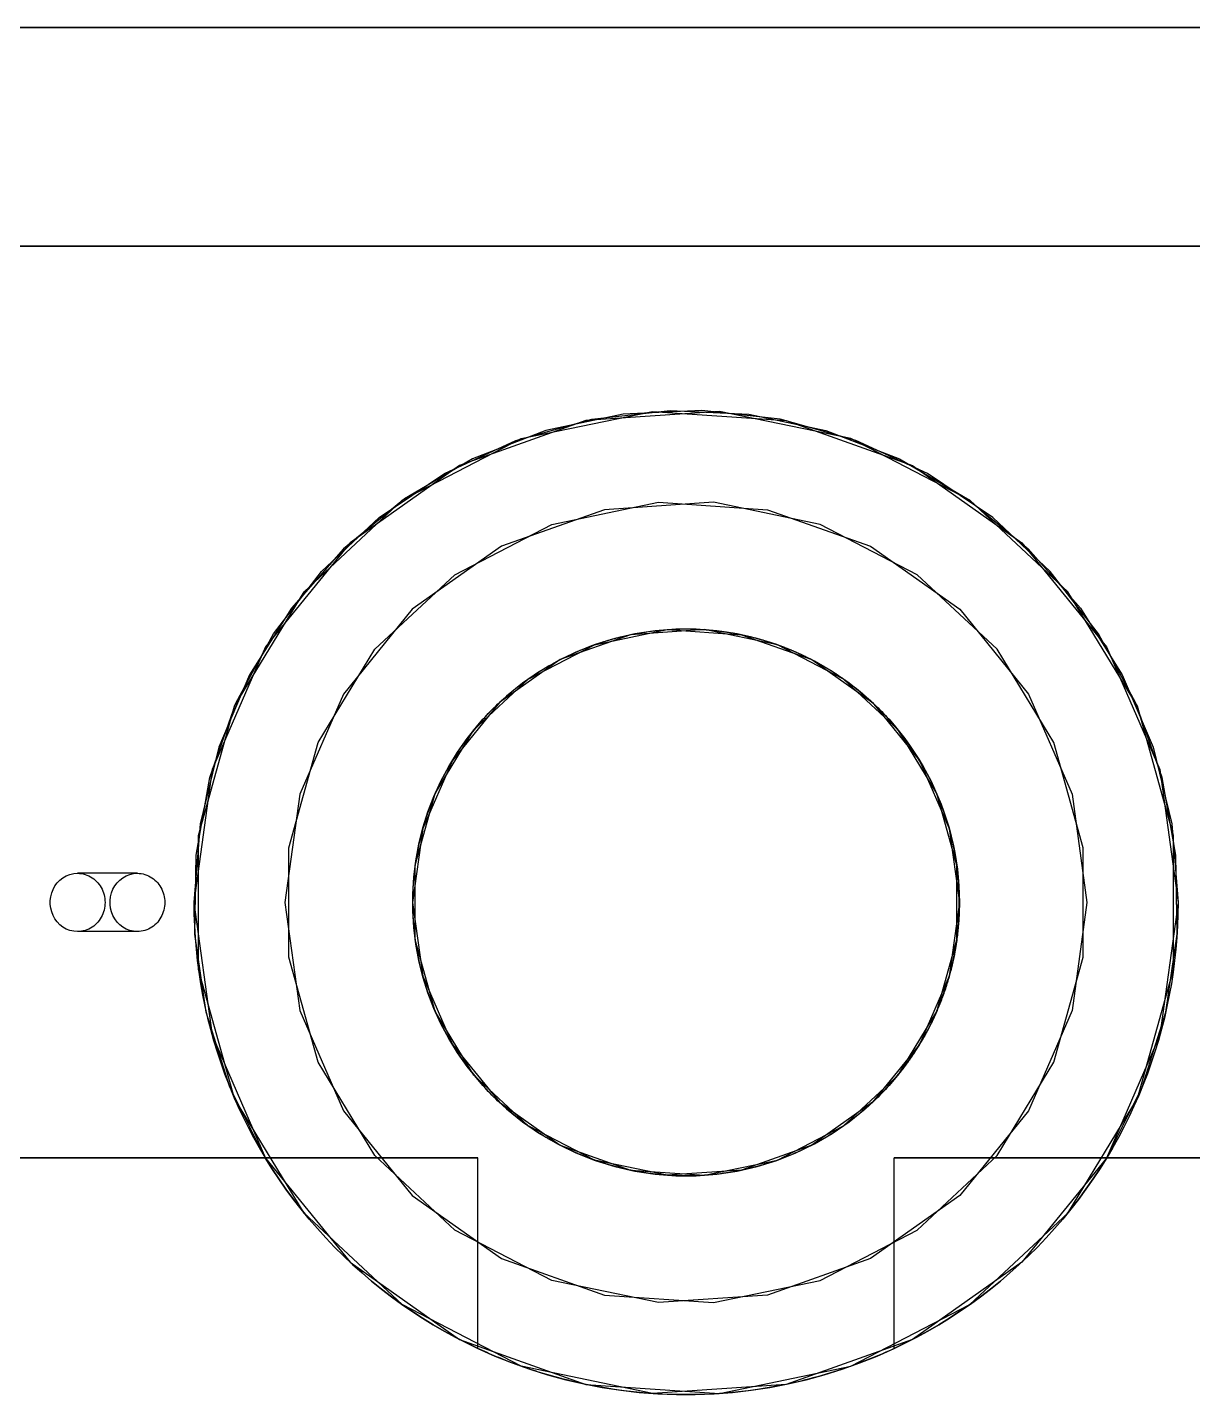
# Model space of a CAD drawing. Header units: millimetres. Extents: x 0 to 258, y -45 to 170.
# Drawn here: x 30.93 to 62.9, y 0 to 37.5 of the extents above; entities that cross this region are included whole.
import ezdxf

# ---------------------------------------------------------------- set-up
doc = ezdxf.new("R2010")
doc.units = ezdxf.units.MM
doc.layers.add('FRONT_HIDDEN', color=8, linetype='CONTINUOUS')
doc.layers.add('FRONT_VISIBLE', color=7, linetype='Continuous')

msp = doc.modelspace()

# ---------------------------------------------------------------- linework, layer by layer
at = {"layer": 'FRONT_HIDDEN'}
for points in [[(97.8, 37.499), (93.557, 37.499), (89.313, 37.499), (85.07, 37.499), (80.826, 37.499), (76.583, 37.499), (72.339, 37.499), (68.096, 37.499), (63.852, 37.499), (59.609, 37.499), (55.365, 37.499), (51.122, 37.499), (46.878, 37.499), (42.635, 37.499), (38.391, 37.499), (34.148, 37.499), (29.904, 37.499), (25.661, 37.499), (21.417, 37.499), (17.174, 37.499), (12.93, 37.499), (8.687, 37.499), (4.443, 37.499), (0.2, 37.499)], [(87.5, 37.499), (84.152, 37.499), (80.804, 37.499), (77.457, 37.499), (74.109, 37.499), (70.761, 37.499), (67.413, 37.499), (64.065, 37.499), (60.717, 37.499), (57.37, 37.499), (54.022, 37.499), (50.674, 37.499), (47.326, 37.499), (43.978, 37.499), (40.63, 37.499), (37.283, 37.499), (33.935, 37.499), (30.587, 37.499), (27.239, 37.499), (23.891, 37.499), (20.543, 37.499), (17.196, 37.499), (13.848, 37.499), (10.5, 37.499)], [(10.5, 37.499), (13.848, 37.499), (17.196, 37.499), (20.543, 37.499), (23.891, 37.499), (27.239, 37.499), (30.587, 37.499), (33.935, 37.499), (37.283, 37.499), (40.63, 37.499), (43.978, 37.499), (47.326, 37.499), (50.674, 37.499), (54.022, 37.499), (57.37, 37.499), (60.717, 37.499), (64.065, 37.499), (67.413, 37.499), (70.761, 37.499), (74.109, 37.499), (77.457, 37.499), (80.804, 37.499), (84.152, 37.499), (87.5, 37.499)], [(90, 31.499), (86.435, 31.499), (82.87, 31.499), (79.304, 31.499), (75.739, 31.499), (72.174, 31.499), (68.609, 31.499), (65.043, 31.499), (61.478, 31.499), (57.913, 31.499), (54.348, 31.499), (50.783, 31.499), (47.217, 31.499), (43.652, 31.499), (40.087, 31.499), (36.522, 31.499), (32.957, 31.499), (29.391, 31.499), (25.826, 31.499), (22.261, 31.499), (18.696, 31.499), (15.13, 31.499), (11.565, 31.499), (8, 31.499)], [(8, 31.499), (11.565, 31.499), (15.13, 31.499), (18.696, 31.499), (22.261, 31.499), (25.826, 31.499), (29.391, 31.499), (32.957, 31.499), (36.522, 31.499), (40.087, 31.499), (43.652, 31.499), (47.217, 31.499), (50.783, 31.499), (54.348, 31.499), (57.913, 31.499), (61.478, 31.499), (65.043, 31.499), (68.609, 31.499), (72.174, 31.499), (75.739, 31.499), (79.304, 31.499), (82.87, 31.499), (86.435, 31.499), (90, 31.499)], [(87.5, 31.499), (84.152, 31.499), (80.804, 31.499), (77.457, 31.499), (74.109, 31.499), (70.761, 31.499), (67.413, 31.499), (64.065, 31.499), (60.717, 31.499), (57.37, 31.499), (54.022, 31.499), (50.674, 31.499), (47.326, 31.499), (43.978, 31.499), (40.63, 31.499), (37.283, 31.499), (33.935, 31.499), (30.587, 31.499), (27.239, 31.499), (23.891, 31.499), (20.543, 31.499), (17.196, 31.499), (13.848, 31.499), (10.5, 31.499)], [(10.5, 31.499), (13.848, 31.499), (17.196, 31.499), (20.543, 31.499), (23.891, 31.499), (27.239, 31.499), (30.587, 31.499), (33.935, 31.499), (37.283, 31.499), (40.63, 31.499), (43.978, 31.499), (47.326, 31.499), (50.674, 31.499), (54.022, 31.499), (57.37, 31.499), (60.717, 31.499), (64.065, 31.499), (67.413, 31.499), (70.761, 31.499), (74.109, 31.499), (77.457, 31.499), (80.804, 31.499), (84.152, 31.499), (87.5, 31.499)], [(37.457, 6.499), (36.487, 8.432), (35.839, 10.494), (35.528, 12.633), (35.562, 14.794), (35.941, 16.922), (36.655, 18.963), (37.685, 20.863), (39.005, 22.574), (40.582, 24.053), (42.374, 25.262), (44.337, 26.168), (46.418, 26.75), (48.566, 26.992), (50.726, 26.889), (52.84, 26.442), (54.857, 25.663), (56.723, 24.572), (58.391, 23.197), (59.819, 21.574), (60.969, 19.744), (61.812, 17.754), (62.327, 15.654), (62.5, 13.499)], [(62.5, 13.499), (61.999, 9.857), (60.535, 6.485), (58.214, 3.633), (55.211, 1.513), (51.747, 0.282), (48.079, 0.031), (44.479, 0.779), (41.215, 2.47), (38.528, 4.98), (36.618, 8.121), (35.626, 11.661), (35.626, 15.338), (36.618, 18.878), (38.528, 22.019), (41.215, 24.528), (44.479, 26.22), (48.079, 26.968), (51.747, 26.717), (55.211, 25.486), (58.214, 23.366), (60.535, 20.514), (61.999, 17.142), (62.5, 13.499)], [(38, 13.499), (38.408, 10.532), (39.601, 7.784), (41.492, 5.46), (43.939, 3.733), (46.762, 2.729), (49.751, 2.525), (52.684, 3.135), (55.343, 4.513), (57.533, 6.557), (59.089, 9.117), (59.898, 12.002), (59.898, 14.997), (59.089, 17.882), (57.533, 20.441), (55.343, 22.486), (52.684, 23.864), (49.751, 24.474), (46.762, 24.269), (43.939, 23.266), (41.492, 21.539), (39.601, 19.215), (38.408, 16.467), (38, 13.499)], [(60, 13.499), (59.592, 10.532), (58.399, 7.784), (56.508, 5.46), (54.061, 3.733), (51.238, 2.729), (48.249, 2.525), (45.316, 3.135), (42.657, 4.513), (40.467, 6.557), (38.911, 9.117), (38.102, 12.002), (38.102, 14.997), (38.911, 17.882), (40.467, 20.441), (42.657, 22.486), (45.316, 23.864), (48.249, 24.474), (51.238, 24.269), (54.061, 23.266), (56.508, 21.539), (58.399, 19.215), (59.592, 16.467), (60, 13.499)], [(60, 13.499), (59.592, 10.532), (58.399, 7.784), (56.508, 5.46), (54.061, 3.733), (51.238, 2.729), (48.249, 2.525), (45.316, 3.135), (42.657, 4.513), (40.467, 6.557), (38.911, 9.117), (38.102, 12.002), (38.102, 14.997), (38.911, 17.882), (40.467, 20.441), (42.657, 22.486), (45.316, 23.864), (48.249, 24.474), (51.238, 24.269), (54.061, 23.266), (56.508, 21.539), (58.399, 19.215), (59.592, 16.467), (60, 13.499)], [(56.5, 13.499), (56.222, 11.476), (55.408, 9.603), (54.119, 8.018), (52.45, 6.84), (50.526, 6.156), (48.488, 6.017), (46.488, 6.432), (44.675, 7.372), (43.182, 8.766), (42.121, 10.511), (41.57, 12.478), (41.57, 14.521), (42.121, 16.487), (43.182, 18.233), (44.675, 19.627), (46.488, 20.566), (48.488, 20.982), (50.526, 20.843), (52.45, 20.159), (54.119, 18.981), (55.408, 17.396), (56.222, 15.523), (56.5, 13.499)], [(46.652, 20.622), (46.675, 20.63), (46.699, 20.638), (46.722, 20.645), (46.745, 20.652), (46.769, 20.66), (46.792, 20.667), (46.815, 20.674), (46.839, 20.681), (46.862, 20.688), (46.885, 20.695), (46.909, 20.702), (46.932, 20.709), (46.956, 20.715), (46.979, 20.722), (47.003, 20.729), (47.027, 20.735), (47.05, 20.742), (47.074, 20.748), (47.097, 20.754), (47.121, 20.76), (47.145, 20.766), (47.168, 20.772), (47.192, 20.778)], [(47.203, 20.781), (47.203, 20.781), (47.203, 20.781), (47.203, 20.781), (47.203, 20.781), (47.203, 20.781), (47.203, 20.781), (47.203, 20.781), (47.203, 20.781), (47.203, 20.781), (47.203, 20.781), (47.203, 20.781), (47.203, 20.781), (47.203, 20.781), (47.203, 20.781), (47.203, 20.781), (47.203, 20.781), (47.203, 20.781), (47.203, 20.781), (47.203, 20.781), (47.203, 20.781), (47.203, 20.781), (47.203, 20.781), (47.203, 20.781)], [(49.182, 20.997), (49.205, 20.997), (49.229, 20.996), (49.252, 20.995), (49.275, 20.994), (49.298, 20.993), (49.322, 20.992), (49.345, 20.991), (49.368, 20.99), (49.392, 20.989), (49.415, 20.988), (49.438, 20.987), (49.461, 20.985), (49.485, 20.984), (49.508, 20.982), (49.531, 20.981), (49.555, 20.979), (49.578, 20.977), (49.601, 20.975), (49.624, 20.973), (49.648, 20.971), (49.671, 20.969), (49.694, 20.967), (49.717, 20.965)], [(50.18, 20.906), (50.192, 20.904), (50.203, 20.902), (50.215, 20.9), (50.226, 20.898), (50.238, 20.897), (50.249, 20.895), (50.261, 20.893), (50.272, 20.891), (50.284, 20.889), (50.296, 20.887), (50.307, 20.885), (50.319, 20.883), (50.33, 20.881), (50.342, 20.878), (50.353, 20.876), (50.365, 20.874), (50.376, 20.872), (50.388, 20.87), (50.399, 20.868), (50.411, 20.866), (50.422, 20.863), (50.434, 20.861), (50.445, 20.859)], [(50.927, 20.748), (50.949, 20.742), (50.972, 20.736), (50.994, 20.729), (51.017, 20.723), (51.039, 20.717), (51.062, 20.711), (51.084, 20.704), (51.106, 20.698), (51.129, 20.691), (51.151, 20.684), (51.173, 20.678), (51.195, 20.671), (51.218, 20.664), (51.24, 20.657), (51.262, 20.65), (51.284, 20.643), (51.306, 20.636), (51.328, 20.629), (51.35, 20.622), (51.373, 20.614), (51.395, 20.607), (51.417, 20.599), (51.439, 20.592)], [(46.265, 20.483), (46.266, 20.483), (46.266, 20.483), (46.266, 20.483), (46.266, 20.483), (46.267, 20.484), (46.267, 20.484), (46.267, 20.484), (46.267, 20.484), (46.268, 20.484), (46.268, 20.484), (46.268, 20.484), (46.269, 20.484), (46.269, 20.484), (46.269, 20.485), (46.269, 20.485), (46.27, 20.485), (46.27, 20.485), (46.27, 20.485), (46.27, 20.485), (46.271, 20.485), (46.271, 20.485), (46.271, 20.485), (46.271, 20.485)], [(46.561, 20.592), (46.562, 20.592), (46.562, 20.592), (46.562, 20.592), (46.562, 20.592), (46.562, 20.592), (46.562, 20.592), (46.563, 20.592), (46.563, 20.592), (46.563, 20.592), (46.563, 20.592), (46.563, 20.592), (46.563, 20.593), (46.564, 20.593), (46.564, 20.593), (46.564, 20.593), (46.564, 20.593), (46.564, 20.593), (46.564, 20.593), (46.565, 20.593), (46.565, 20.593), (46.565, 20.593), (46.565, 20.593), (46.565, 20.593)], [(51.755, 20.475), (51.769, 20.469), (51.784, 20.464), (51.798, 20.458), (51.812, 20.452), (51.827, 20.446), (51.841, 20.44), (51.855, 20.435), (51.87, 20.429), (51.884, 20.423), (51.898, 20.417), (51.913, 20.411), (51.927, 20.405), (51.941, 20.399), (51.956, 20.393), (51.97, 20.386), (51.984, 20.38), (51.998, 20.374), (52.012, 20.368), (52.027, 20.362), (52.041, 20.355), (52.055, 20.349), (52.069, 20.343), (52.083, 20.336)], [(52.269, 20.249), (52.301, 20.234), (52.334, 20.218), (52.366, 20.202), (52.398, 20.185), (52.43, 20.169), (52.462, 20.152), (52.494, 20.136), (52.526, 20.119), (52.558, 20.102), (52.589, 20.085), (52.621, 20.067), (52.653, 20.05), (52.684, 20.032), (52.715, 20.014), (52.747, 19.997), (52.778, 19.978), (52.809, 19.96), (52.84, 19.942), (52.871, 19.923), (52.902, 19.905), (52.932, 19.886), (52.963, 19.867), (52.993, 19.848)], [(43.287, 18.358), (43.334, 18.413), (43.382, 18.468), (43.43, 18.522), (43.479, 18.575), (43.528, 18.628), (43.578, 18.681), (43.628, 18.733), (43.679, 18.785), (43.73, 18.836), (43.782, 18.886), (43.834, 18.936), (43.887, 18.986), (43.94, 19.035), (43.993, 19.084), (44.048, 19.132), (44.102, 19.179), (44.157, 19.226), (44.213, 19.273), (44.269, 19.319), (44.325, 19.364), (44.382, 19.409), (44.439, 19.453), (44.497, 19.497)], [(53.503, 19.497), (53.561, 19.453), (53.618, 19.409), (53.675, 19.364), (53.731, 19.319), (53.787, 19.273), (53.843, 19.226), (53.898, 19.179), (53.952, 19.132), (54.007, 19.084), (54.06, 19.035), (54.113, 18.986), (54.166, 18.936), (54.218, 18.886), (54.27, 18.836), (54.321, 18.785), (54.372, 18.733), (54.422, 18.681), (54.472, 18.628), (54.521, 18.575), (54.57, 18.522), (54.618, 18.468), (54.666, 18.413), (54.713, 18.358)], [(43.287, 8.64), (43, 8.999), (42.736, 9.375), (42.495, 9.767), (42.278, 10.172), (42.087, 10.59), (41.922, 11.019), (41.783, 11.457), (41.672, 11.903), (41.588, 12.355), (41.532, 12.811), (41.504, 13.27), (41.504, 13.729), (41.532, 14.188), (41.588, 14.644), (41.672, 15.096), (41.783, 15.542), (41.922, 15.98), (42.087, 16.409), (42.278, 16.827), (42.495, 17.232), (42.736, 17.623), (43, 17.999), (43.287, 18.358)], [(43.287, 18.358), (43.15, 18.192), (43.017, 18.022), (42.89, 17.848), (42.767, 17.671), (42.65, 17.49), (42.538, 17.306), (42.431, 17.119), (42.33, 16.928), (42.234, 16.735), (42.144, 16.539), (42.059, 16.341), (41.98, 16.141), (41.907, 15.938), (41.84, 15.733), (41.779, 15.526), (41.724, 15.318), (41.675, 15.108), (41.631, 14.897), (41.594, 14.684), (41.563, 14.471), (41.538, 14.257), (41.52, 14.042), (41.507, 13.827)], [(54.713, 8.64), (55, 8.999), (55.264, 9.375), (55.505, 9.767), (55.722, 10.172), (55.913, 10.59), (56.078, 11.019), (56.217, 11.457), (56.328, 11.903), (56.412, 12.355), (56.468, 12.811), (56.496, 13.27), (56.496, 13.729), (56.468, 14.188), (56.412, 14.644), (56.328, 15.096), (56.217, 15.542), (56.078, 15.98), (55.913, 16.409), (55.722, 16.827), (55.505, 17.232), (55.264, 17.623), (55, 17.999), (54.713, 18.358)], [(54.713, 18.358), (54.859, 18.181), (55, 17.999), (55.135, 17.813), (55.264, 17.623), (55.388, 17.43), (55.505, 17.232), (55.616, 17.031), (55.722, 16.827), (55.82, 16.619), (55.913, 16.409), (55.999, 16.196), (56.078, 15.98), (56.151, 15.762), (56.217, 15.542), (56.276, 15.32), (56.328, 15.096), (56.374, 14.871), (56.412, 14.644), (56.444, 14.416), (56.468, 14.188), (56.486, 13.959), (56.496, 13.729), (56.5, 13.499)], [(32.309, 12.699), (32.204, 12.707), (32.101, 12.731), (32.002, 12.769), (31.91, 12.822), (31.827, 12.887), (31.753, 12.963), (31.69, 13.048), (31.639, 13.14), (31.601, 13.239), (31.575, 13.341), (31.562, 13.446), (31.562, 13.552), (31.575, 13.657), (31.601, 13.76), (31.639, 13.858), (31.69, 13.951), (31.753, 14.036), (31.827, 14.112), (31.91, 14.177), (32.002, 14.229), (32.101, 14.268), (32.204, 14.291), (32.309, 14.299)], [(32.309, 14.299), (32.362, 14.297), (32.415, 14.291), (32.467, 14.282), (32.519, 14.268), (32.569, 14.25), (32.617, 14.229), (32.664, 14.205), (32.71, 14.177), (32.753, 14.146), (32.794, 14.112), (32.832, 14.076), (32.868, 14.037), (32.901, 13.995), (32.931, 13.952), (32.958, 13.906), (32.983, 13.859), (33.004, 13.81), (33.022, 13.76), (33.037, 13.709), (33.048, 13.658), (33.057, 13.605), (33.062, 13.552), (33.063, 13.499)], [(33.951, 14.299), (32.309, 14.299)], [(33.951, 12.699), (33.846, 12.707), (33.742, 12.731), (33.644, 12.769), (33.552, 12.822), (33.468, 12.887), (33.394, 12.962), (33.331, 13.048), (33.279, 13.14), (33.24, 13.239), (33.214, 13.341), (33.201, 13.446), (33.201, 13.552), (33.214, 13.657), (33.24, 13.76), (33.279, 13.859), (33.331, 13.951), (33.394, 14.036), (33.468, 14.112), (33.552, 14.177), (33.644, 14.229), (33.742, 14.268), (33.846, 14.291), (33.951, 14.299)], [(33.951, 14.299), (34.004, 14.297), (34.057, 14.291), (34.109, 14.282), (34.16, 14.268), (34.21, 14.25), (34.259, 14.229), (34.306, 14.205), (34.351, 14.177), (34.394, 14.146), (34.434, 14.112), (34.473, 14.076), (34.508, 14.036), (34.541, 13.995), (34.571, 13.951), (34.599, 13.906), (34.623, 13.859), (34.644, 13.81), (34.662, 13.76), (34.677, 13.709), (34.688, 13.657), (34.696, 13.605), (34.701, 13.552), (34.703, 13.499)], [(33.063, 13.499), (33.062, 13.446), (33.057, 13.394), (33.048, 13.341), (33.037, 13.289), (33.022, 13.238), (33.004, 13.189), (32.983, 13.14), (32.958, 13.093), (32.931, 13.047), (32.901, 13.004), (32.868, 12.962), (32.832, 12.923), (32.794, 12.887), (32.753, 12.853), (32.71, 12.822), (32.664, 12.794), (32.617, 12.769), (32.569, 12.748), (32.519, 12.731), (32.467, 12.717), (32.415, 12.707), (32.362, 12.701), (32.309, 12.699)], [(34.703, 13.499), (34.701, 13.446), (34.696, 13.394), (34.688, 13.341), (34.677, 13.29), (34.662, 13.239), (34.644, 13.189), (34.623, 13.14), (34.599, 13.093), (34.571, 13.048), (34.541, 13.004), (34.508, 12.962), (34.473, 12.923), (34.434, 12.887), (34.394, 12.853), (34.351, 12.822), (34.306, 12.794), (34.259, 12.769), (34.21, 12.748), (34.16, 12.731), (34.109, 12.717), (34.057, 12.707), (34.004, 12.701), (33.951, 12.699)], [(56.5, 13.474), (56.5, 13.425), (56.499, 13.377), (56.498, 13.328), (56.497, 13.28), (56.495, 13.232), (56.493, 13.183), (56.491, 13.135), (56.489, 13.086), (56.486, 13.038), (56.483, 12.99), (56.479, 12.941), (56.475, 12.893), (56.471, 12.845), (56.467, 12.797), (56.462, 12.748), (56.457, 12.7), (56.452, 12.652), (56.446, 12.604), (56.44, 12.556), (56.434, 12.508), (56.428, 12.46), (56.421, 12.412), (56.414, 12.364)], [(62.5, 13.499), (62.496, 13.179), (62.485, 12.86), (62.466, 12.54), (62.439, 12.221), (62.405, 11.903), (62.364, 11.586), (62.315, 11.27), (62.258, 10.955), (62.194, 10.642), (62.123, 10.33), (62.044, 10.02), (61.958, 9.711), (61.864, 9.405), (61.764, 9.102), (61.656, 8.8), (61.541, 8.502), (61.419, 8.206), (61.29, 7.913), (61.154, 7.624), (61.012, 7.337), (60.862, 7.054), (60.706, 6.775), (60.543, 6.499)], [(41.529, 12.845), (41.549, 12.644), (41.575, 12.445), (41.606, 12.246), (41.642, 12.048), (41.683, 11.851), (41.73, 11.655), (41.782, 11.461), (41.84, 11.268), (41.902, 11.076), (41.97, 10.887), (42.042, 10.699), (42.12, 10.513), (42.203, 10.33), (42.29, 10.148), (42.383, 9.969), (42.48, 9.793), (42.582, 9.619), (42.688, 9.449), (42.799, 9.281), (42.915, 9.116), (43.034, 8.954), (43.159, 8.795), (43.287, 8.64)], [(33.951, 12.699), (32.309, 12.699)], [(56.362, 12.068), (56.354, 12.027), (56.346, 11.987), (56.337, 11.947), (56.329, 11.906), (56.32, 11.866), (56.311, 11.825), (56.301, 11.785), (56.292, 11.745), (56.282, 11.705), (56.272, 11.665), (56.262, 11.625), (56.251, 11.585), (56.241, 11.545), (56.23, 11.505), (56.219, 11.465), (56.207, 11.425), (56.196, 11.385), (56.184, 11.346), (56.172, 11.306), (56.16, 11.267), (56.148, 11.227), (56.135, 11.188), (56.122, 11.149)], [(55.938, 10.65), (55.929, 10.63), (55.921, 10.61), (55.913, 10.59), (55.904, 10.569), (55.895, 10.549), (55.887, 10.529), (55.878, 10.509), (55.869, 10.489), (55.86, 10.469), (55.852, 10.449), (55.843, 10.429), (55.834, 10.409), (55.825, 10.389), (55.815, 10.369), (55.806, 10.349), (55.797, 10.329), (55.788, 10.309), (55.778, 10.289), (55.769, 10.27), (55.759, 10.25), (55.75, 10.23), (55.74, 10.21), (55.731, 10.191)], [(55.621, 9.976), (55.615, 9.965), (55.609, 9.955), (55.604, 9.944), (55.598, 9.933), (55.592, 9.923), (55.586, 9.912), (55.581, 9.901), (55.575, 9.891), (55.569, 9.88), (55.563, 9.869), (55.557, 9.859), (55.551, 9.848), (55.545, 9.838), (55.539, 9.827), (55.533, 9.816), (55.527, 9.806), (55.521, 9.795), (55.515, 9.785), (55.509, 9.774), (55.503, 9.764), (55.497, 9.753), (55.491, 9.743), (55.485, 9.732)], [(55.288, 9.412), (55.278, 9.396), (55.267, 9.38), (55.257, 9.364), (55.247, 9.348), (55.236, 9.333), (55.225, 9.317), (55.215, 9.301), (55.204, 9.285), (55.194, 9.27), (55.183, 9.254), (55.172, 9.238), (55.161, 9.223), (55.15, 9.207), (55.139, 9.192), (55.129, 9.176), (55.118, 9.161), (55.107, 9.145), (55.096, 9.13), (55.084, 9.114), (55.073, 9.099), (55.062, 9.084), (55.051, 9.068), (55.04, 9.053)], [(44.497, 7.502), (44.439, 7.546), (44.382, 7.59), (44.325, 7.635), (44.269, 7.68), (44.213, 7.726), (44.157, 7.773), (44.102, 7.82), (44.048, 7.867), (43.993, 7.915), (43.94, 7.964), (43.887, 8.013), (43.834, 8.062), (43.782, 8.113), (43.73, 8.163), (43.679, 8.214), (43.628, 8.266), (43.578, 8.318), (43.528, 8.37), (43.479, 8.424), (43.43, 8.477), (43.382, 8.531), (43.334, 8.585), (43.287, 8.64)], [(54.713, 8.64), (54.666, 8.585), (54.618, 8.531), (54.57, 8.477), (54.521, 8.424), (54.472, 8.37), (54.422, 8.318), (54.372, 8.266), (54.321, 8.214), (54.27, 8.163), (54.218, 8.113), (54.166, 8.062), (54.113, 8.013), (54.06, 7.964), (54.007, 7.915), (53.952, 7.867), (53.898, 7.82), (53.843, 7.773), (53.787, 7.726), (53.731, 7.68), (53.675, 7.635), (53.618, 7.59), (53.561, 7.546), (53.503, 7.502)], [(54.773, 8.711), (54.77, 8.708), (54.768, 8.705), (54.765, 8.702), (54.762, 8.699), (54.76, 8.696), (54.757, 8.693), (54.755, 8.69), (54.752, 8.687), (54.749, 8.683), (54.747, 8.68), (54.744, 8.677), (54.742, 8.674), (54.739, 8.671), (54.737, 8.668), (54.734, 8.665), (54.731, 8.662), (54.729, 8.659), (54.726, 8.656), (54.724, 8.653), (54.721, 8.65), (54.718, 8.647), (54.716, 8.643), (54.713, 8.64)], [(54.907, 8.878), (54.907, 8.878), (54.906, 8.877), (54.906, 8.876), (54.905, 8.875), (54.904, 8.875), (54.904, 8.874), (54.903, 8.873), (54.903, 8.872), (54.902, 8.872), (54.901, 8.871), (54.901, 8.87), (54.9, 8.869), (54.9, 8.869), (54.899, 8.868), (54.898, 8.867), (54.898, 8.866), (54.897, 8.865), (54.897, 8.865), (54.896, 8.864), (54.895, 8.863), (54.895, 8.862), (54.894, 8.862), (54.894, 8.861)], [(45.731, 6.749), (45.699, 6.765), (45.666, 6.781), (45.634, 6.797), (45.602, 6.813), (45.57, 6.83), (45.538, 6.846), (45.506, 6.863), (45.474, 6.88), (45.442, 6.897), (45.411, 6.914), (45.379, 6.931), (45.347, 6.949), (45.316, 6.967), (45.285, 6.984), (45.253, 7.002), (45.222, 7.02), (45.191, 7.039), (45.16, 7.057), (45.129, 7.075), (45.098, 7.094), (45.068, 7.113), (45.037, 7.132), (45.007, 7.151)], [(37.457, 6.499), (35.851, 6.499), (34.246, 6.499), (32.64, 6.499), (31.034, 6.499), (29.429, 6.499), (27.823, 6.499), (26.218, 6.499), (24.612, 6.499), (23.007, 6.499), (21.401, 6.499), (19.796, 6.499), (18.19, 6.499), (16.584, 6.499), (14.979, 6.499), (13.373, 6.499), (11.768, 6.499), (10.162, 6.499), (8.557, 6.499), (6.951, 6.499), (5.346, 6.499), (3.74, 6.499), (2.135, 6.499), (0.529, 6.499)], [(43.287, 6.499), (41.77, 6.499), (40.253, 6.499), (38.735, 6.499), (37.218, 6.499), (35.701, 6.499), (34.184, 6.499), (32.667, 6.499), (31.15, 6.499), (29.632, 6.499), (28.115, 6.499), (26.598, 6.499), (25.081, 6.499), (23.564, 6.499), (22.047, 6.499), (20.529, 6.499), (19.012, 6.499), (17.495, 6.499), (15.978, 6.499), (14.461, 6.499), (12.944, 6.499), (11.426, 6.499), (9.909, 6.499), (8.392, 6.499)], [(8.392, 6.499), (9.909, 6.499), (11.426, 6.499), (12.944, 6.499), (14.461, 6.499), (15.978, 6.499), (17.495, 6.499), (19.012, 6.499), (20.529, 6.499), (22.047, 6.499), (23.564, 6.499), (25.081, 6.499), (26.598, 6.499), (28.115, 6.499), (29.632, 6.499), (31.15, 6.499), (32.667, 6.499), (34.184, 6.499), (35.701, 6.499), (37.218, 6.499), (38.735, 6.499), (40.253, 6.499), (41.77, 6.499), (43.287, 6.499)], [(37.457, 6.499), (43.287, 6.499)], [(37.457, 6.499), (37.64, 6.206), (37.83, 5.918), (38.028, 5.634), (38.232, 5.356), (38.444, 5.083), (38.663, 4.816), (38.889, 4.554), (39.121, 4.298), (39.36, 4.049), (39.605, 3.805), (39.856, 3.568), (40.113, 3.337), (40.376, 3.113), (40.645, 2.895), (40.919, 2.685), (41.198, 2.482), (41.483, 2.286), (41.772, 2.097), (42.067, 1.916), (42.365, 1.742), (42.668, 1.576), (42.976, 1.418), (43.287, 1.268)], [(43.287, 6.499), (37.457, 6.499)], [(43.287, 1.268), (42.976, 1.418), (42.668, 1.576), (42.365, 1.742), (42.067, 1.916), (41.772, 2.097), (41.483, 2.286), (41.198, 2.482), (40.919, 2.685), (40.645, 2.895), (40.376, 3.113), (40.113, 3.337), (39.856, 3.568), (39.605, 3.805), (39.36, 4.049), (39.121, 4.298), (38.889, 4.554), (38.663, 4.816), (38.444, 5.083), (38.232, 5.356), (38.028, 5.634), (37.83, 5.918), (37.64, 6.206), (37.457, 6.499)], [(43.287, 1.268), (43.287, 6.499)], [(43.287, 1.268), (43.287, 6.499)], [(46.245, 6.524), (46.231, 6.529), (46.216, 6.535), (46.202, 6.541), (46.188, 6.547), (46.173, 6.552), (46.159, 6.558), (46.145, 6.564), (46.13, 6.57), (46.116, 6.576), (46.102, 6.582), (46.087, 6.588), (46.073, 6.594), (46.059, 6.6), (46.045, 6.606), (46.03, 6.612), (46.016, 6.619), (46.002, 6.625), (45.988, 6.631), (45.973, 6.637), (45.959, 6.643), (45.945, 6.65), (45.931, 6.656), (45.917, 6.662)], [(46.386, 6.47), (46.381, 6.472), (46.375, 6.474), (46.37, 6.476), (46.364, 6.478), (46.359, 6.48), (46.354, 6.482), (46.348, 6.484), (46.343, 6.486), (46.337, 6.488), (46.332, 6.49), (46.326, 6.492), (46.321, 6.494), (46.316, 6.496), (46.31, 6.498), (46.305, 6.5), (46.299, 6.503), (46.294, 6.505), (46.288, 6.507), (46.283, 6.509), (46.278, 6.511), (46.272, 6.513), (46.267, 6.515), (46.261, 6.517)], [(47.073, 6.251), (47.055, 6.256), (47.036, 6.261), (47.018, 6.266), (46.999, 6.271), (46.981, 6.276), (46.963, 6.281), (46.944, 6.287), (46.926, 6.292), (46.907, 6.297), (46.889, 6.303), (46.871, 6.308), (46.853, 6.313), (46.834, 6.319), (46.816, 6.324), (46.798, 6.33), (46.779, 6.336), (46.761, 6.341), (46.743, 6.347), (46.725, 6.353), (46.707, 6.359), (46.688, 6.364), (46.67, 6.37), (46.652, 6.376)], [(51.348, 6.376), (51.325, 6.369), (51.301, 6.361), (51.278, 6.354), (51.255, 6.346), (51.231, 6.339), (51.208, 6.332), (51.185, 6.325), (51.161, 6.318), (51.138, 6.311), (51.115, 6.304), (51.091, 6.297), (51.068, 6.29), (51.044, 6.283), (51.021, 6.277), (50.997, 6.27), (50.973, 6.264), (50.95, 6.257), (50.926, 6.251), (50.903, 6.245), (50.879, 6.239), (50.855, 6.232), (50.832, 6.226), (50.808, 6.221)], [(51.439, 6.407), (51.438, 6.407), (51.438, 6.407), (51.438, 6.407), (51.438, 6.407), (51.438, 6.407), (51.438, 6.407), (51.437, 6.407), (51.437, 6.406), (51.437, 6.406), (51.437, 6.406), (51.437, 6.406), (51.437, 6.406), (51.436, 6.406), (51.436, 6.406), (51.436, 6.406), (51.436, 6.406), (51.436, 6.406), (51.436, 6.406), (51.435, 6.406), (51.435, 6.406), (51.435, 6.406), (51.435, 6.406), (51.435, 6.406)], [(89.608, 6.499), (88.091, 6.499), (86.574, 6.499), (85.056, 6.499), (83.539, 6.499), (82.022, 6.499), (80.505, 6.499), (78.988, 6.499), (77.471, 6.499), (75.953, 6.499), (74.436, 6.499), (72.919, 6.499), (71.402, 6.499), (69.885, 6.499), (68.368, 6.499), (66.85, 6.499), (65.333, 6.499), (63.816, 6.499), (62.299, 6.499), (60.782, 6.499), (59.265, 6.499), (57.747, 6.499), (56.23, 6.499), (54.713, 6.499)], [(54.713, 1.268), (54.713, 6.499)], [(54.713, 1.268), (54.713, 6.499)], [(54.713, 6.499), (56.23, 6.499), (57.747, 6.499), (59.265, 6.499), (60.782, 6.499), (62.299, 6.499), (63.816, 6.499), (65.333, 6.499), (66.85, 6.499), (68.368, 6.499), (69.885, 6.499), (71.402, 6.499), (72.919, 6.499), (74.436, 6.499), (75.953, 6.499), (77.471, 6.499), (78.988, 6.499), (80.505, 6.499), (82.022, 6.499), (83.539, 6.499), (85.056, 6.499), (86.574, 6.499), (88.091, 6.499), (89.608, 6.499)], [(54.713, 6.499), (60.543, 6.499)], [(54.713, 1.268), (55.024, 1.418), (55.332, 1.576), (55.635, 1.742), (55.933, 1.916), (56.228, 2.097), (56.517, 2.286), (56.802, 2.482), (57.081, 2.685), (57.355, 2.895), (57.624, 3.113), (57.887, 3.337), (58.144, 3.568), (58.395, 3.805), (58.64, 4.049), (58.879, 4.298), (59.111, 4.554), (59.337, 4.816), (59.556, 5.083), (59.768, 5.356), (59.972, 5.634), (60.17, 5.918), (60.36, 6.206), (60.543, 6.499)], [(60.543, 6.499), (54.713, 6.499)], [(60.543, 6.499), (60.36, 6.206), (60.17, 5.918), (59.972, 5.634), (59.768, 5.356), (59.556, 5.083), (59.337, 4.816), (59.111, 4.554), (58.879, 4.298), (58.64, 4.049), (58.395, 3.805), (58.144, 3.568), (57.887, 3.337), (57.624, 3.113), (57.355, 2.895), (57.081, 2.685), (56.802, 2.482), (56.517, 2.286), (56.228, 2.097), (55.933, 1.916), (55.635, 1.742), (55.332, 1.576), (55.024, 1.418), (54.713, 1.268)], [(97.471, 6.499), (95.865, 6.499), (94.26, 6.499), (92.654, 6.499), (91.049, 6.499), (89.443, 6.499), (87.838, 6.499), (86.232, 6.499), (84.627, 6.499), (83.021, 6.499), (81.416, 6.499), (79.81, 6.499), (78.204, 6.499), (76.599, 6.499), (74.993, 6.499), (73.388, 6.499), (71.782, 6.499), (70.177, 6.499), (68.571, 6.499), (66.966, 6.499), (65.36, 6.499), (63.754, 6.499), (62.149, 6.499), (60.543, 6.499)], [(47.82, 6.093), (47.808, 6.095), (47.797, 6.097), (47.785, 6.098), (47.774, 6.1), (47.762, 6.102), (47.751, 6.104), (47.739, 6.106), (47.728, 6.108), (47.716, 6.11), (47.704, 6.112), (47.693, 6.114), (47.681, 6.116), (47.67, 6.118), (47.658, 6.12), (47.647, 6.122), (47.635, 6.125), (47.624, 6.127), (47.612, 6.129), (47.601, 6.131), (47.589, 6.133), (47.578, 6.135), (47.566, 6.138), (47.555, 6.14)], [(48.818, 6.002), (48.795, 6.002), (48.771, 6.003), (48.748, 6.004), (48.725, 6.004), (48.702, 6.005), (48.678, 6.006), (48.655, 6.007), (48.632, 6.008), (48.608, 6.01), (48.585, 6.011), (48.562, 6.012), (48.539, 6.014), (48.515, 6.015), (48.492, 6.017), (48.469, 6.018), (48.445, 6.02), (48.422, 6.022), (48.399, 6.024), (48.376, 6.025), (48.352, 6.027), (48.329, 6.029), (48.306, 6.032), (48.283, 6.034)], [(50.797, 6.218), (50.797, 6.218), (50.797, 6.218), (50.797, 6.218), (50.797, 6.218), (50.797, 6.218), (50.797, 6.218), (50.797, 6.218), (50.797, 6.218), (50.797, 6.218), (50.797, 6.218), (50.797, 6.218), (50.797, 6.218), (50.797, 6.218), (50.797, 6.218), (50.797, 6.218), (50.797, 6.218), (50.797, 6.218), (50.797, 6.218), (50.797, 6.218), (50.797, 6.218), (50.797, 6.218), (50.797, 6.218), (50.797, 6.218)], [(54.713, 1.268), (54.6, 1.215), (54.486, 1.164), (54.371, 1.114), (54.256, 1.065), (54.141, 1.016), (54.025, 0.969), (53.909, 0.923), (53.792, 0.878), (53.675, 0.835), (53.557, 0.792), (53.439, 0.75), (53.321, 0.71), (53.202, 0.67), (53.083, 0.632), (52.964, 0.595), (52.844, 0.558), (52.724, 0.523), (52.604, 0.489), (52.483, 0.457), (52.362, 0.425), (52.241, 0.394), (52.12, 0.365), (51.998, 0.336)], [(44.795, 0.671), (44.794, 0.671), (44.794, 0.671), (44.793, 0.672), (44.792, 0.672), (44.792, 0.672), (44.791, 0.672), (44.791, 0.672), (44.79, 0.672), (44.79, 0.673), (44.789, 0.673), (44.789, 0.673), (44.788, 0.673), (44.788, 0.673), (44.787, 0.673), (44.787, 0.674), (44.786, 0.674), (44.786, 0.674), (44.785, 0.674), (44.785, 0.674), (44.784, 0.674), (44.784, 0.675), (44.783, 0.675), (44.783, 0.675)], [(46.009, 0.335), (45.988, 0.34), (45.968, 0.344), (45.948, 0.349), (45.927, 0.354), (45.907, 0.358), (45.887, 0.363), (45.866, 0.368), (45.846, 0.373), (45.826, 0.378), (45.806, 0.383), (45.785, 0.388), (45.765, 0.393), (45.745, 0.398), (45.725, 0.403), (45.704, 0.408), (45.684, 0.413), (45.664, 0.418), (45.644, 0.423), (45.623, 0.428), (45.603, 0.434), (45.583, 0.439), (45.563, 0.444), (45.543, 0.45)]]:
    msp.add_lwpolyline(points, dxfattribs=at)
at = {"layer": 'FRONT_VISIBLE'}
for points in [[(0.2, 37.499), (4.443, 37.499), (8.687, 37.499), (12.93, 37.499), (17.174, 37.499), (21.417, 37.499), (25.661, 37.499), (29.904, 37.499), (34.148, 37.499), (38.391, 37.499), (42.635, 37.499), (46.878, 37.499), (51.122, 37.499), (55.365, 37.499), (59.609, 37.499), (63.852, 37.499), (68.096, 37.499), (72.339, 37.499), (76.583, 37.499), (80.826, 37.499), (85.07, 37.499), (89.313, 37.499), (93.557, 37.499), (97.8, 37.499)], [(60.543, 6.499), (61.513, 8.432), (62.161, 10.494), (62.472, 12.633), (62.438, 14.794), (62.059, 16.922), (61.345, 18.963), (60.315, 20.863), (58.995, 22.574), (57.418, 24.053), (55.626, 25.262), (53.663, 26.168), (51.582, 26.75), (49.434, 26.992), (47.274, 26.889), (45.16, 26.442), (43.143, 25.663), (41.277, 24.572), (39.609, 23.197), (38.181, 21.574), (37.031, 19.744), (36.188, 17.754), (35.673, 15.654), (35.5, 13.499)], [(35.5, 13.499), (36.001, 9.857), (37.465, 6.485), (39.786, 3.633), (42.789, 1.513), (46.253, 0.282), (49.921, 0.031), (53.521, 0.779), (56.785, 2.47), (59.472, 4.98), (61.382, 8.121), (62.374, 11.661), (62.374, 15.338), (61.382, 18.878), (59.472, 22.019), (56.785, 24.528), (53.521, 26.22), (49.921, 26.968), (46.253, 26.717), (42.789, 25.486), (39.786, 23.366), (37.465, 20.514), (36.001, 17.142), (35.5, 13.499)], [(38, 13.499), (38.408, 10.532), (39.601, 7.784), (41.492, 5.46), (43.939, 3.733), (46.762, 2.729), (49.751, 2.525), (52.684, 3.135), (55.343, 4.513), (57.533, 6.557), (59.089, 9.117), (59.898, 12.002), (59.898, 14.997), (59.089, 17.882), (57.533, 20.441), (55.343, 22.486), (52.684, 23.864), (49.751, 24.474), (46.762, 24.269), (43.939, 23.266), (41.492, 21.539), (39.601, 19.215), (38.408, 16.467), (38, 13.499)], [(41.5, 13.499), (41.778, 11.476), (42.592, 9.603), (43.881, 8.018), (45.55, 6.84), (47.474, 6.156), (49.512, 6.017), (51.512, 6.432), (53.325, 7.372), (54.818, 8.766), (55.879, 10.511), (56.43, 12.478), (56.43, 14.521), (55.879, 16.487), (54.818, 18.233), (53.325, 19.627), (51.512, 20.566), (49.512, 20.982), (47.474, 20.843), (45.55, 20.159), (43.881, 18.981), (42.592, 17.396), (41.778, 15.523), (41.5, 13.499)], [(54.713, 18.358), (54.331, 18.774), (53.919, 19.161), (53.48, 19.515), (53.014, 19.835), (52.526, 20.119), (52.018, 20.365), (51.493, 20.573), (50.954, 20.74), (50.404, 20.867), (49.845, 20.952), (49.282, 20.994), (48.718, 20.994), (48.155, 20.952), (47.596, 20.867), (47.046, 20.74), (46.507, 20.573), (45.982, 20.365), (45.474, 20.119), (44.986, 19.835), (44.52, 19.515), (44.081, 19.161), (43.669, 18.774), (43.287, 18.358)], [(47.192, 20.778), (47.193, 20.778), (47.193, 20.778), (47.194, 20.779), (47.194, 20.779), (47.195, 20.779), (47.195, 20.779), (47.195, 20.779), (47.196, 20.779), (47.196, 20.779), (47.197, 20.779), (47.197, 20.78), (47.198, 20.78), (47.198, 20.78), (47.199, 20.78), (47.199, 20.78), (47.2, 20.78), (47.2, 20.78), (47.201, 20.78), (47.201, 20.78), (47.202, 20.781), (47.202, 20.781), (47.203, 20.781), (47.203, 20.781)], [(47.203, 20.781), (47.288, 20.801), (47.372, 20.821), (47.457, 20.839), (47.542, 20.856), (47.627, 20.873), (47.713, 20.888), (47.798, 20.903), (47.884, 20.916), (47.97, 20.928), (48.056, 20.94), (48.142, 20.95), (48.229, 20.96), (48.315, 20.968), (48.401, 20.975), (48.488, 20.982), (48.575, 20.987), (48.661, 20.992), (48.748, 20.995), (48.835, 20.998), (48.922, 20.999), (49.008, 20.999), (49.095, 20.999), (49.182, 20.997)], [(49.717, 20.965), (49.737, 20.963), (49.758, 20.961), (49.778, 20.959), (49.798, 20.957), (49.818, 20.955), (49.838, 20.952), (49.858, 20.95), (49.879, 20.948), (49.899, 20.945), (49.919, 20.943), (49.939, 20.94), (49.959, 20.938), (49.979, 20.935), (49.999, 20.933), (50.02, 20.93), (50.04, 20.927), (50.06, 20.924), (50.08, 20.921), (50.1, 20.918), (50.12, 20.915), (50.14, 20.912), (50.16, 20.909), (50.18, 20.906)], [(50.445, 20.859), (50.466, 20.855), (50.487, 20.85), (50.508, 20.846), (50.529, 20.842), (50.551, 20.837), (50.572, 20.833), (50.593, 20.828), (50.614, 20.824), (50.635, 20.819), (50.656, 20.814), (50.677, 20.81), (50.697, 20.805), (50.718, 20.8), (50.739, 20.795), (50.76, 20.79), (50.781, 20.785), (50.802, 20.78), (50.823, 20.774), (50.844, 20.769), (50.865, 20.764), (50.885, 20.759), (50.906, 20.753), (50.927, 20.748)], [(44.497, 19.497), (44.568, 19.549), (44.639, 19.601), (44.711, 19.652), (44.784, 19.702), (44.857, 19.751), (44.931, 19.8), (45.006, 19.847), (45.081, 19.894), (45.156, 19.94), (45.232, 19.984), (45.309, 20.028), (45.386, 20.071), (45.464, 20.113), (45.542, 20.155), (45.621, 20.195), (45.7, 20.234), (45.779, 20.273), (45.859, 20.31), (45.94, 20.347), (46.02, 20.382), (46.102, 20.417), (46.183, 20.45), (46.265, 20.483)], [(46.271, 20.485), (46.284, 20.49), (46.297, 20.495), (46.309, 20.5), (46.322, 20.505), (46.334, 20.51), (46.347, 20.514), (46.359, 20.519), (46.372, 20.524), (46.384, 20.529), (46.397, 20.533), (46.41, 20.538), (46.422, 20.542), (46.435, 20.547), (46.447, 20.552), (46.46, 20.556), (46.473, 20.561), (46.485, 20.565), (46.498, 20.57), (46.511, 20.574), (46.523, 20.579), (46.536, 20.583), (46.549, 20.587), (46.561, 20.592)], [(46.565, 20.593), (46.569, 20.594), (46.573, 20.596), (46.576, 20.597), (46.58, 20.598), (46.584, 20.6), (46.588, 20.601), (46.592, 20.602), (46.595, 20.603), (46.599, 20.605), (46.603, 20.606), (46.607, 20.607), (46.611, 20.609), (46.614, 20.61), (46.618, 20.611), (46.622, 20.612), (46.626, 20.614), (46.629, 20.615), (46.633, 20.616), (46.637, 20.617), (46.641, 20.619), (46.645, 20.62), (46.648, 20.621), (46.652, 20.622)], [(51.439, 20.592), (51.452, 20.587), (51.466, 20.582), (51.48, 20.577), (51.494, 20.573), (51.508, 20.568), (51.522, 20.563), (51.535, 20.558), (51.549, 20.553), (51.563, 20.548), (51.577, 20.543), (51.59, 20.538), (51.604, 20.533), (51.618, 20.528), (51.632, 20.523), (51.645, 20.517), (51.659, 20.512), (51.673, 20.507), (51.686, 20.502), (51.7, 20.496), (51.714, 20.491), (51.727, 20.486), (51.741, 20.481), (51.755, 20.475)], [(52.083, 20.336), (52.091, 20.333), (52.1, 20.329), (52.108, 20.325), (52.116, 20.322), (52.124, 20.318), (52.132, 20.314), (52.14, 20.31), (52.148, 20.307), (52.156, 20.303), (52.164, 20.299), (52.172, 20.295), (52.18, 20.292), (52.189, 20.288), (52.197, 20.284), (52.205, 20.28), (52.213, 20.276), (52.221, 20.273), (52.229, 20.269), (52.237, 20.265), (52.245, 20.261), (52.253, 20.257), (52.261, 20.253), (52.269, 20.249)], [(52.993, 19.848), (53.016, 19.833), (53.039, 19.819), (53.062, 19.804), (53.084, 19.79), (53.107, 19.775), (53.129, 19.76), (53.152, 19.745), (53.174, 19.731), (53.196, 19.715), (53.219, 19.7), (53.241, 19.685), (53.263, 19.67), (53.285, 19.655), (53.307, 19.639), (53.329, 19.624), (53.351, 19.608), (53.373, 19.592), (53.395, 19.577), (53.417, 19.561), (53.439, 19.545), (53.46, 19.529), (53.482, 19.513), (53.503, 19.497)], [(41.507, 13.827), (41.507, 13.813), (41.506, 13.799), (41.505, 13.784), (41.505, 13.77), (41.504, 13.756), (41.504, 13.742), (41.503, 13.727), (41.503, 13.713), (41.503, 13.699), (41.502, 13.685), (41.502, 13.67), (41.502, 13.656), (41.501, 13.642), (41.501, 13.628), (41.501, 13.613), (41.501, 13.599), (41.5, 13.585), (41.5, 13.571), (41.5, 13.556), (41.5, 13.542), (41.5, 13.528), (41.5, 13.514), (41.5, 13.499)], [(35.5, 13.499), (35.504, 13.179), (35.515, 12.86), (35.534, 12.54), (35.561, 12.221), (35.595, 11.903), (35.636, 11.586), (35.685, 11.27), (35.742, 10.955), (35.806, 10.642), (35.877, 10.33), (35.956, 10.02), (36.042, 9.711), (36.136, 9.405), (36.236, 9.102), (36.344, 8.8), (36.459, 8.502), (36.581, 8.206), (36.71, 7.913), (36.846, 7.624), (36.988, 7.337), (37.138, 7.054), (37.294, 6.775), (37.457, 6.499)], [(41.5, 13.499), (41.5, 13.471), (41.5, 13.442), (41.5, 13.414), (41.501, 13.385), (41.501, 13.357), (41.502, 13.328), (41.503, 13.3), (41.503, 13.271), (41.504, 13.243), (41.505, 13.214), (41.507, 13.186), (41.508, 13.157), (41.509, 13.129), (41.511, 13.101), (41.512, 13.072), (41.514, 13.044), (41.516, 13.015), (41.518, 12.987), (41.52, 12.958), (41.522, 12.93), (41.524, 12.902), (41.526, 12.873), (41.529, 12.845)], [(56.5, 13.499), (56.5, 13.498), (56.5, 13.497), (56.5, 13.496), (56.5, 13.495), (56.5, 13.494), (56.5, 13.493), (56.5, 13.492), (56.5, 13.49), (56.5, 13.489), (56.5, 13.488), (56.5, 13.487), (56.5, 13.486), (56.5, 13.485), (56.5, 13.484), (56.5, 13.483), (56.5, 13.482), (56.5, 13.48), (56.5, 13.479), (56.5, 13.478), (56.5, 13.477), (56.5, 13.476), (56.5, 13.475), (56.5, 13.474)], [(56.414, 12.364), (56.412, 12.351), (56.41, 12.338), (56.408, 12.325), (56.405, 12.312), (56.403, 12.299), (56.401, 12.287), (56.399, 12.274), (56.397, 12.261), (56.395, 12.248), (56.393, 12.235), (56.39, 12.222), (56.388, 12.209), (56.386, 12.196), (56.384, 12.184), (56.381, 12.171), (56.379, 12.158), (56.377, 12.145), (56.374, 12.132), (56.372, 12.119), (56.37, 12.107), (56.367, 12.094), (56.365, 12.081), (56.362, 12.068)], [(56.122, 11.149), (56.115, 11.127), (56.107, 11.105), (56.1, 11.083), (56.093, 11.061), (56.085, 11.039), (56.077, 11.017), (56.07, 10.996), (56.062, 10.974), (56.054, 10.952), (56.046, 10.93), (56.038, 10.909), (56.03, 10.887), (56.022, 10.865), (56.014, 10.844), (56.006, 10.822), (55.998, 10.801), (55.989, 10.779), (55.981, 10.758), (55.972, 10.736), (55.964, 10.715), (55.955, 10.693), (55.947, 10.672), (55.938, 10.65)], [(55.731, 10.191), (55.726, 10.181), (55.721, 10.172), (55.717, 10.163), (55.712, 10.153), (55.707, 10.144), (55.703, 10.134), (55.698, 10.125), (55.693, 10.116), (55.689, 10.106), (55.684, 10.097), (55.679, 10.088), (55.674, 10.078), (55.669, 10.069), (55.665, 10.06), (55.66, 10.05), (55.655, 10.041), (55.65, 10.032), (55.645, 10.022), (55.64, 10.013), (55.636, 10.004), (55.631, 9.995), (55.626, 9.985), (55.621, 9.976)], [(55.485, 9.732), (55.477, 9.718), (55.469, 9.704), (55.46, 9.69), (55.452, 9.676), (55.444, 9.662), (55.435, 9.648), (55.427, 9.634), (55.419, 9.62), (55.41, 9.606), (55.402, 9.592), (55.393, 9.578), (55.384, 9.564), (55.376, 9.55), (55.367, 9.536), (55.359, 9.522), (55.35, 9.508), (55.341, 9.494), (55.332, 9.481), (55.324, 9.467), (55.315, 9.453), (55.306, 9.439), (55.297, 9.426), (55.288, 9.412)], [(55.04, 9.053), (55.034, 9.045), (55.028, 9.038), (55.023, 9.03), (55.017, 9.022), (55.011, 9.015), (55.006, 9.007), (55, 8.999), (54.994, 8.992), (54.989, 8.984), (54.983, 8.977), (54.977, 8.969), (54.971, 8.961), (54.966, 8.954), (54.96, 8.946), (54.954, 8.939), (54.948, 8.931), (54.942, 8.924), (54.937, 8.916), (54.931, 8.908), (54.925, 8.901), (54.919, 8.893), (54.913, 8.886), (54.907, 8.878)], [(43.287, 8.64), (43.669, 8.224), (44.081, 7.838), (44.52, 7.484), (44.986, 7.164), (45.474, 6.88), (45.982, 6.634), (46.507, 6.426), (47.046, 6.258), (47.596, 6.132), (48.155, 6.047), (48.718, 6.005), (49.282, 6.005), (49.845, 6.047), (50.404, 6.132), (50.954, 6.258), (51.493, 6.426), (52.018, 6.634), (52.526, 6.88), (53.014, 7.164), (53.48, 7.484), (53.919, 7.838), (54.331, 8.224), (54.713, 8.64)], [(54.894, 8.861), (54.888, 8.854), (54.883, 8.848), (54.878, 8.841), (54.873, 8.835), (54.868, 8.828), (54.862, 8.822), (54.857, 8.815), (54.852, 8.809), (54.847, 8.802), (54.841, 8.795), (54.836, 8.789), (54.831, 8.782), (54.826, 8.776), (54.82, 8.769), (54.815, 8.763), (54.81, 8.756), (54.805, 8.75), (54.799, 8.744), (54.794, 8.737), (54.789, 8.731), (54.783, 8.724), (54.778, 8.718), (54.773, 8.711)], [(45.007, 7.151), (44.984, 7.165), (44.961, 7.18), (44.938, 7.194), (44.916, 7.209), (44.893, 7.224), (44.871, 7.238), (44.848, 7.253), (44.826, 7.268), (44.804, 7.283), (44.781, 7.298), (44.759, 7.314), (44.737, 7.329), (44.715, 7.344), (44.693, 7.36), (44.671, 7.375), (44.649, 7.391), (44.627, 7.406), (44.605, 7.422), (44.583, 7.438), (44.561, 7.454), (44.54, 7.47), (44.518, 7.486), (44.497, 7.502)], [(53.503, 7.502), (53.421, 7.441), (53.339, 7.382), (53.255, 7.323), (53.17, 7.266), (53.085, 7.21), (52.999, 7.155), (52.913, 7.101), (52.825, 7.048), (52.737, 6.997), (52.648, 6.947), (52.559, 6.898), (52.469, 6.85), (52.378, 6.803), (52.287, 6.758), (52.195, 6.714), (52.102, 6.671), (52.009, 6.629), (51.915, 6.589), (51.821, 6.55), (51.726, 6.512), (51.631, 6.476), (51.535, 6.441), (51.439, 6.407)], [(0.529, 6.499), (2.135, 6.499), (3.74, 6.499), (5.346, 6.499), (6.951, 6.499), (8.557, 6.499), (10.162, 6.499), (11.768, 6.499), (13.373, 6.499), (14.979, 6.499), (16.584, 6.499), (18.19, 6.499), (19.796, 6.499), (21.401, 6.499), (23.007, 6.499), (24.612, 6.499), (26.218, 6.499), (27.823, 6.499), (29.429, 6.499), (31.034, 6.499), (32.64, 6.499), (34.246, 6.499), (35.851, 6.499), (37.457, 6.499)], [(45.917, 6.662), (45.909, 6.666), (45.901, 6.67), (45.892, 6.674), (45.884, 6.677), (45.876, 6.681), (45.868, 6.685), (45.86, 6.688), (45.852, 6.692), (45.844, 6.696), (45.836, 6.7), (45.828, 6.703), (45.82, 6.707), (45.811, 6.711), (45.803, 6.715), (45.795, 6.719), (45.787, 6.722), (45.779, 6.726), (45.771, 6.73), (45.763, 6.734), (45.755, 6.738), (45.747, 6.742), (45.739, 6.745), (45.731, 6.749)], [(46.261, 6.517), (46.261, 6.518), (46.26, 6.518), (46.259, 6.518), (46.259, 6.518), (46.258, 6.519), (46.257, 6.519), (46.256, 6.519), (46.256, 6.519), (46.255, 6.52), (46.254, 6.52), (46.254, 6.52), (46.253, 6.521), (46.252, 6.521), (46.252, 6.521), (46.251, 6.521), (46.25, 6.522), (46.249, 6.522), (46.249, 6.522), (46.248, 6.523), (46.247, 6.523), (46.247, 6.523), (46.246, 6.523), (46.245, 6.524)], [(46.652, 6.376), (46.641, 6.38), (46.629, 6.384), (46.617, 6.388), (46.606, 6.392), (46.594, 6.396), (46.582, 6.4), (46.571, 6.404), (46.559, 6.408), (46.548, 6.412), (46.536, 6.416), (46.525, 6.42), (46.513, 6.424), (46.501, 6.428), (46.49, 6.432), (46.478, 6.436), (46.467, 6.44), (46.455, 6.444), (46.444, 6.448), (46.432, 6.453), (46.421, 6.457), (46.409, 6.461), (46.398, 6.465), (46.386, 6.47)], [(51.435, 6.406), (51.431, 6.404), (51.427, 6.403), (51.424, 6.402), (51.42, 6.4), (51.416, 6.399), (51.412, 6.398), (51.408, 6.397), (51.405, 6.395), (51.401, 6.394), (51.397, 6.393), (51.393, 6.391), (51.389, 6.39), (51.386, 6.389), (51.382, 6.388), (51.378, 6.386), (51.374, 6.385), (51.371, 6.384), (51.367, 6.383), (51.363, 6.381), (51.359, 6.38), (51.355, 6.379), (51.352, 6.378), (51.348, 6.376)], [(60.543, 6.499), (62.149, 6.499), (63.754, 6.499), (65.36, 6.499), (66.966, 6.499), (68.571, 6.499), (70.177, 6.499), (71.782, 6.499), (73.388, 6.499), (74.993, 6.499), (76.599, 6.499), (78.204, 6.499), (79.81, 6.499), (81.416, 6.499), (83.021, 6.499), (84.627, 6.499), (86.232, 6.499), (87.838, 6.499), (89.443, 6.499), (91.049, 6.499), (92.654, 6.499), (94.26, 6.499), (95.865, 6.499), (97.471, 6.499)], [(47.555, 6.14), (47.534, 6.144), (47.513, 6.148), (47.492, 6.153), (47.471, 6.157), (47.449, 6.161), (47.428, 6.166), (47.407, 6.17), (47.386, 6.175), (47.365, 6.18), (47.344, 6.184), (47.323, 6.189), (47.303, 6.194), (47.282, 6.199), (47.261, 6.204), (47.24, 6.209), (47.219, 6.214), (47.198, 6.219), (47.177, 6.224), (47.156, 6.23), (47.135, 6.235), (47.115, 6.24), (47.094, 6.246), (47.073, 6.251)], [(48.283, 6.034), (48.263, 6.036), (48.242, 6.038), (48.222, 6.04), (48.202, 6.042), (48.182, 6.044), (48.162, 6.046), (48.142, 6.049), (48.121, 6.051), (48.101, 6.053), (48.081, 6.056), (48.061, 6.058), (48.041, 6.061), (48.021, 6.064), (48.001, 6.066), (47.98, 6.069), (47.96, 6.072), (47.94, 6.075), (47.92, 6.078), (47.9, 6.08), (47.88, 6.083), (47.86, 6.087), (47.84, 6.09), (47.82, 6.093)], [(50.797, 6.218), (50.712, 6.198), (50.628, 6.178), (50.543, 6.16), (50.458, 6.142), (50.373, 6.126), (50.287, 6.111), (50.202, 6.096), (50.116, 6.083), (50.03, 6.07), (49.944, 6.059), (49.858, 6.049), (49.771, 6.039), (49.685, 6.031), (49.599, 6.023), (49.512, 6.017), (49.425, 6.011), (49.339, 6.007), (49.252, 6.004), (49.165, 6.001), (49.078, 6), (48.992, 5.999), (48.905, 6), (48.818, 6.002)], [(50.808, 6.221), (50.807, 6.22), (50.807, 6.22), (50.806, 6.22), (50.806, 6.22), (50.805, 6.22), (50.805, 6.22), (50.805, 6.22), (50.804, 6.22), (50.804, 6.219), (50.803, 6.219), (50.803, 6.219), (50.802, 6.219), (50.802, 6.219), (50.801, 6.219), (50.801, 6.219), (50.8, 6.219), (50.8, 6.219), (50.799, 6.218), (50.799, 6.218), (50.798, 6.218), (50.798, 6.218), (50.797, 6.218), (50.797, 6.218)], [(44.783, 0.675), (44.716, 0.697), (44.65, 0.719), (44.584, 0.742), (44.518, 0.765), (44.452, 0.789), (44.386, 0.812), (44.32, 0.836), (44.255, 0.861), (44.189, 0.886), (44.124, 0.911), (44.059, 0.936), (43.993, 0.962), (43.929, 0.988), (43.864, 1.015), (43.799, 1.041), (43.735, 1.069), (43.67, 1.096), (43.606, 1.124), (43.542, 1.152), (43.478, 1.18), (43.414, 1.209), (43.35, 1.238), (43.287, 1.268)], [(43.287, 1.268), (43.756, 1.06), (44.232, 0.869), (44.715, 0.697), (45.205, 0.544), (45.7, 0.409), (46.199, 0.293), (46.703, 0.196), (47.21, 0.119), (47.72, 0.06), (48.231, 0.021), (48.744, 0.002), (49.256, 0.002), (49.769, 0.021), (50.28, 0.06), (50.79, 0.119), (51.297, 0.196), (51.801, 0.293), (52.3, 0.409), (52.795, 0.544), (53.285, 0.697), (53.768, 0.869), (54.244, 1.06), (54.713, 1.268)], [(45.543, 0.45), (45.51, 0.458), (45.477, 0.467), (45.444, 0.476), (45.412, 0.485), (45.379, 0.494), (45.346, 0.503), (45.314, 0.512), (45.281, 0.522), (45.248, 0.531), (45.216, 0.541), (45.183, 0.55), (45.151, 0.56), (45.118, 0.57), (45.086, 0.579), (45.053, 0.589), (45.021, 0.599), (44.988, 0.609), (44.956, 0.619), (44.924, 0.63), (44.891, 0.64), (44.859, 0.65), (44.827, 0.661), (44.795, 0.671)], [(51.998, 0.336), (51.741, 0.281), (51.484, 0.23), (51.225, 0.184), (50.966, 0.143), (50.706, 0.108), (50.445, 0.077), (50.183, 0.051), (49.922, 0.031), (49.66, 0.016), (49.397, 0.005), (49.135, 0), (48.872, 0), (48.61, 0.005), (48.347, 0.015), (48.085, 0.03), (47.823, 0.051), (47.562, 0.076), (47.301, 0.107), (47.041, 0.142), (46.782, 0.183), (46.523, 0.229), (46.265, 0.279), (46.009, 0.335)]]:
    msp.add_lwpolyline(points, dxfattribs=at)

doc.saveas('drawing.dxf')
